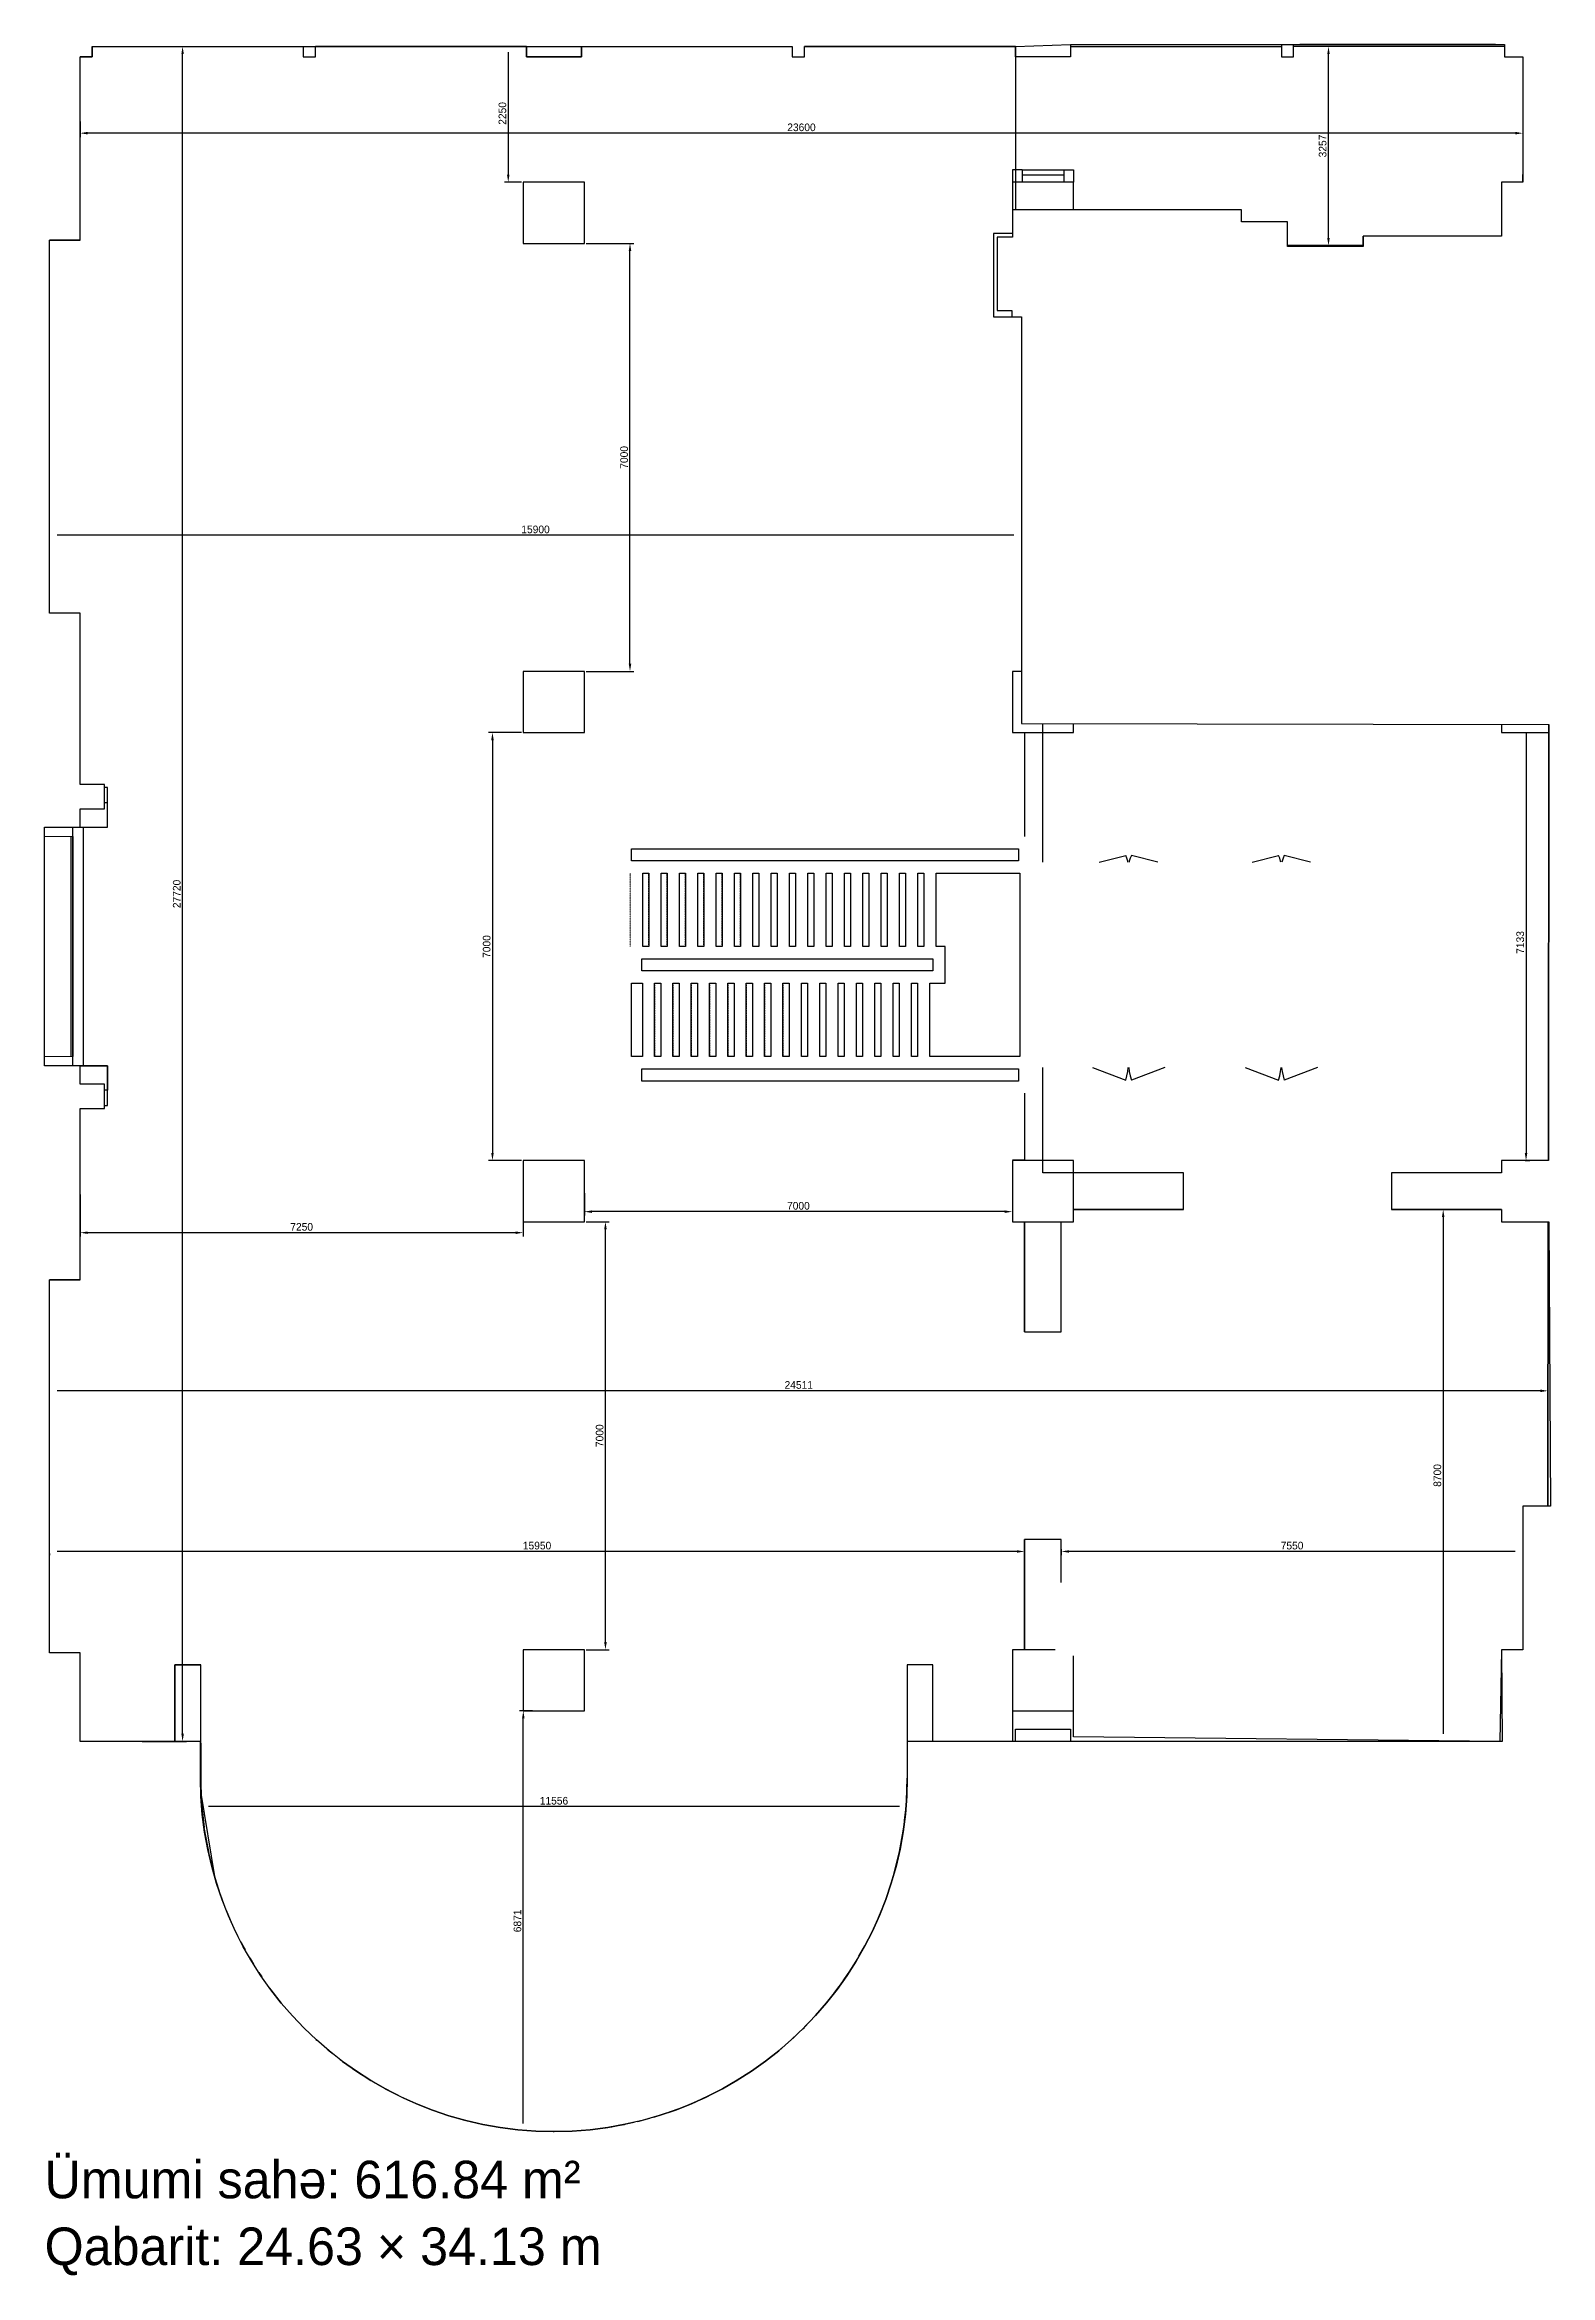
# Model space of a CAD drawing. Header units: millimetres. Extents: x 1343285 to 1367915, y 57453 to 93936.
import ezdxf

# ---------------------------------------------------------------- set-up
doc = ezdxf.new("R2010")
doc.units = ezdxf.units.MM
doc.linetypes.add('HIDDEN2', pattern=[4.7625, 3.175, -1.5875])
doc.layers.add('Beton', color=85, linetype='Continuous', lineweight=5)
for name, color, linetype in [('Divar-esas', 7, 'Continuous'), ('OFFICE_BOUNDARY', 3, 'Continuous'), ('Pencere', 7, 'Continuous'), ('plita 2', 7, 'Continuous'), ('Qapi', 7, 'Continuous'), ('sutun1', 7, 'Continuous')]:
    doc.layers.add(name, color=color, linetype=linetype)
doc.layers.add('obl. keramogranit', color=138, linetype='Continuous', lineweight=18, true_color=0x005252)

msp = doc.modelspace()

# ---------------------------------------------------------------- linework, layer by layer
at = {"color": 1, "lineweight": 30}
for p, q in [((1344065, 93736), (1344065, 93906)), ((1344065, 93906), (1347515, 93906)), ((1347515, 93906), (1347715, 93906)), ((1347715, 93906), (1351165, 93906)), ((1351165, 93906), (1352065, 93906)), ((1352065, 93906), (1355515, 93906)), ((1355515, 93906), (1355515, 93736)), ((1355715, 93736), (1355715, 93906)), ((1355715, 93906), (1359165, 93906)), ((1359165, 93906), (1360065, 93936)), ((1360065, 93936), (1363515, 93936)), ((1363515, 93936), (1363715, 93936)), ((1363715, 93936), (1367165, 93936)), ((1367165, 93936), (1367165, 93736)), ((1343865, 90736), (1343865, 93736)), ((1343865, 93736), (1344065, 93736)), ((1355515, 93736), (1355715, 93736)), ((1367165, 93736), (1367465, 93736)), ((1367465, 93736), (1367465, 91686)), ((1367465, 91686), (1367115, 91686)), ((1367115, 91686), (1367115, 90806)), ((1360117, 91236), (1359115, 91236)), ((1359115, 91236), (1359115, 90846)), ((1362865, 91236), (1360117, 91236)), ((1362865, 91036), (1362865, 91236)), ((1363615, 91036), (1362865, 91036)), ((1343365, 84636), (1343365, 90736)), ((1343365, 90736), (1343865, 90736)), ((1364855, 90636), (1363615, 90636)), ((1367115, 90806), (1364855, 90806)), ((1364855, 90806), (1364855, 90636)), ((1359107, 89586), (1359106, 89486)), ((1359106, 89486), (1359265, 89486)), ((1359265, 89486), (1359265, 82836)), ((1343865, 84636), (1343365, 84636)), ((1343865, 81836), (1343865, 84636)), ((1359265, 82836), (1367890, 82816)), ((1367890, 82816), (1367882, 75686)), ((1343865, 81136), (1343865, 81436)), ((1343285, 77236), (1343285, 81136)), ((1343285, 81136), (1343865, 81136)), ((1343869, 77236), (1343285, 77236)), ((1343867, 76936), (1343869, 77236)), ((1343865, 73736), (1343865, 76536)), ((1367882, 75686), (1367115, 75686)), ((1367115, 75686), (1367115, 75486)), ((1367115, 75486), (1365315, 75486)), ((1365315, 75486), (1365315, 74886)), ((1365315, 74886), (1367115, 74886)), ((1367115, 74886), (1367115, 74686)), ((1367115, 74686), (1367888, 74686)), ((1367888, 74686), (1367915, 70036)), ((1343365, 67636), (1343365, 73736)), ((1343365, 73736), (1343865, 73736)), ((1367915, 70036), (1367465, 70036)), ((1367465, 70036), (1367465, 67686)), ((1343865, 67636), (1343365, 67636)), ((1343865, 66186), (1343865, 67636)), ((1367465, 67686), (1367115, 67686)), ((1367115, 67686), (1367126, 66186)), ((1345835, 66186), (1343865, 66186)), ((1345835, 65582), (1345835, 66186)), ((1357815, 66186), (1357395, 66186)), ((1357395, 66186), (1357395, 65586)), ((1367126, 66186), (1357815, 66186))]:
    msp.add_line(p, q, dxfattribs=at)
at = {"color": 18, "lineweight": -3, "true_color": 0x000000}
for p, q in [((1344065, 93736), (1344065, 93906)), ((1344065, 93906), (1347515, 93906)), ((1347515, 93906), (1347715, 93906)), ((1347715, 93906), (1351165, 93906)), ((1351165, 93906), (1352065, 93906)), ((1352065, 93906), (1355515, 93906)), ((1355515, 93906), (1355515, 93736)), ((1355715, 93736), (1355715, 93906)), ((1355715, 93906), (1359165, 93906)), ((1359165, 93906), (1360065, 93936)), ((1360065, 93936), (1363515, 93936)), ((1363515, 93936), (1363715, 93936)), ((1363715, 93936), (1367165, 93936)), ((1367165, 93936), (1367165, 93736)), ((1343865, 90736), (1343865, 93736)), ((1343865, 93736), (1344065, 93736)), ((1355515, 93736), (1355715, 93736)), ((1367165, 93736), (1367465, 93736)), ((1367465, 93736), (1367465, 91686)), ((1367465, 91686), (1367115, 91686)), ((1367115, 91686), (1367115, 90806)), ((1360117, 91236), (1359115, 91236)), ((1359115, 91236), (1359115, 90846)), ((1362865, 91236), (1360117, 91236)), ((1362865, 91036), (1362865, 91236)), ((1363615, 91036), (1362865, 91036)), ((1343365, 84636), (1343365, 90736)), ((1343365, 90736), (1343865, 90736)), ((1364855, 90649), (1363615, 90649)), ((1359107, 89586), (1359106, 89486)), ((1359106, 89486), (1359265, 89486)), ((1359265, 89486), (1359265, 82836)), ((1343865, 84636), (1343365, 84636)), ((1343865, 81836), (1343865, 84636)), ((1359265, 82836), (1367890, 82816)), ((1367890, 82816), (1367882, 75686)), ((1343865, 81136), (1343865, 81436)), ((1343285, 77236), (1343285, 81136)), ((1343285, 81136), (1343865, 81136)), ((1343869, 77236), (1343285, 77236)), ((1343867, 76936), (1343869, 77236)), ((1343865, 73736), (1343865, 76536)), ((1367882, 75686), (1367115, 75686)), ((1367115, 75686), (1367115, 75486)), ((1367115, 75486), (1365315, 75486)), ((1365315, 75486), (1365315, 74886)), ((1365315, 74886), (1367115, 74886)), ((1367115, 74886), (1367115, 74686)), ((1367115, 74686), (1367888, 74686)), ((1367888, 74686), (1367915, 70036)), ((1343365, 67636), (1343365, 73736)), ((1343365, 73736), (1343865, 73736)), ((1367915, 70036), (1367465, 70036)), ((1367465, 70036), (1367465, 67686)), ((1343865, 67636), (1343365, 67636)), ((1343865, 66186), (1343865, 67636)), ((1367465, 67686), (1367115, 67686)), ((1367115, 67686), (1367126, 66186)), ((1345835, 66186), (1343865, 66186)), ((1345835, 65582), (1345835, 66186)), ((1357815, 66186), (1357395, 66186)), ((1357395, 66186), (1357395, 65586)), ((1367126, 66186), (1357815, 66186))]:
    msp.add_line(p, q, dxfattribs=at)
at = {"color": 0, "lineweight": -2, "transparency": 16777216}
for p, q in [((1344881, 93906), (1345605, 93906)), ((1345542, 66311), (1345542, 93781)), ((1350869, 93811), (1350869, 91811)), ((1364516, 93906), (1364223, 93906)), ((1364286, 90774), (1364286, 93781)), ((1343865, 92680), (1343865, 92425)), ((1367340, 92488), (1343990, 92488)), ((1351084, 91686), (1350806, 91686)), ((1352146, 90686), (1352923, 90686)), ((1352860, 83811), (1352860, 90561)), ((1364516, 90649), (1364223, 90649)), ((1359140, 85912), (1343490, 85912)), ((1352146, 83686), (1352923, 83686)), ((1351084, 82686), (1350548, 82686)), ((1350611, 82561), (1350611, 75811)), ((1367517, 82694), (1367517, 75811)), ((1351084, 75686), (1350548, 75686)), ((1367504, 75686), (1367579, 75686)), ((1351115, 75155), (1351115, 74443)), ((1352115, 75155), (1352115, 74788)), ((1359115, 75155), (1359115, 74788)), ((1343865, 75130), (1343865, 74443)), ((1358990, 74850), (1352240, 74850)), ((1365923, 74886), (1366224, 74886)), ((1350990, 74506), (1343990, 74506)), ((1352146, 74686), (1352521, 74686)), ((1352459, 67811), (1352459, 74561)), ((1366162, 74761), (1366162, 66311)), ((1367751, 71920), (1343490, 71920)), ((1367876, 70770), (1367876, 71983)), ((1359315, 69324), (1359315, 69355)), ((1359915, 69332), (1359915, 69230)), ((1343365, 69261), (1343365, 69230)), ((1359190, 69293), (1343490, 69293)), ((1367340, 69293), (1360040, 69293)), ((1352146, 67686), (1352521, 67686)), ((1351267, 66686), (1351053, 66686)), ((1351115, 59940), (1351115, 66561)), ((1344881, 66186), (1345605, 66186)), ((1357270, 65120), (1345964, 65120))]:
    msp.add_line(p, q, dxfattribs=at)
at = {"color": 0, "lineweight": -2}
for p, q in [((1367465, 92680), (1367465, 92425)), ((1359265, 86825), (1359265, 85850)), ((1345839, 66155), (1345839, 65442))]:
    msp.add_line(p, q, dxfattribs=at)
for points in [[(1345835, 65582), (1345843, 65284)], [(1345835, 65582), (1345843, 65284)], [(1357388, 65289), (1357395, 65586)], [(1357388, 65289), (1357395, 65586)], [(1345843, 65284), (1345865, 64991)], [(1345843, 65284), (1345865, 64991)], [(1345865, 64991), (1345902, 64702), (1345953, 64417)], [(1345865, 64991), (1345902, 64702), (1345953, 64417)], [(1357329, 64706), (1357365, 64996)], [(1357329, 64706), (1357365, 64996)], [(1357365, 64996), (1357388, 65289)], [(1357365, 64996), (1357388, 65289)], [(1357278, 64422), (1357329, 64706)], [(1357278, 64422), (1357329, 64706)], [(1357213, 64142), (1357278, 64422)], [(1357213, 64142), (1357278, 64422)], [(1357045, 63600), (1357135, 63868)], [(1357045, 63600), (1357135, 63868)], [(1357135, 63868), (1357213, 64142)], [(1357135, 63868), (1357213, 64142)], [(1356941, 63337), (1357045, 63600)], [(1356941, 63337), (1357045, 63600)], [(1356826, 63081), (1356941, 63337)], [(1356826, 63081), (1356941, 63337)], [(1356559, 62590), (1356698, 62832)], [(1356559, 62590), (1356698, 62832)], [(1356698, 62832), (1356826, 63081)], [(1356698, 62832), (1356826, 63081)], [(1356409, 62355), (1356559, 62590)], [(1356409, 62355), (1356559, 62590)], [(1346986, 62125), (1347157, 61907)], [(1346986, 62125), (1347157, 61907)], [(1356076, 61911), (1356247, 62129)], [(1356076, 61911), (1356247, 62129)], [(1356247, 62129), (1356409, 62355)], [(1356247, 62129), (1356409, 62355)], [(1355703, 61500), (1355894, 61701)], [(1355703, 61500), (1355894, 61701)], [(1355894, 61701), (1356076, 61911)], [(1355894, 61701), (1356076, 61911)], [(1355293, 61127), (1355502, 61309)], [(1355293, 61127), (1355502, 61309)], [(1355502, 61309), (1355703, 61500)], [(1355502, 61309), (1355703, 61500)], [(1348151, 60959), (1348160, 60953), (1348386, 60792)], [(1348151, 60959), (1348160, 60953), (1348386, 60792)], [(1354848, 60794), (1355075, 60955)], [(1354848, 60794), (1355075, 60955)], [(1355075, 60955), (1355293, 61127)], [(1355075, 60955), (1355293, 61127)], [(1348386, 60792), (1348621, 60642)], [(1348386, 60792), (1348621, 60642)], [(1348621, 60642), (1348863, 60503)], [(1348621, 60642), (1348863, 60503)], [(1354372, 60505), (1354614, 60644)], [(1354372, 60505), (1354614, 60644)], [(1354614, 60644), (1354848, 60794)], [(1354614, 60644), (1354848, 60794)], [(1349368, 60259), (1349630, 60156)], [(1349368, 60259), (1349630, 60156)], [(1353604, 60158), (1353867, 60261)], [(1353604, 60158), (1353867, 60261)], [(1353867, 60261), (1354123, 60377)], [(1353867, 60261), (1354123, 60377)], [(1354123, 60377), (1354372, 60505)], [(1354123, 60377), (1354372, 60505)], [(1349630, 60156), (1349899, 60065)], [(1349630, 60156), (1349899, 60065)], [(1349899, 60065), (1350173, 59988)], [(1349899, 60065), (1350173, 59988)], [(1350173, 59988), (1350453, 59923)], [(1350173, 59988), (1350453, 59923)], [(1350453, 59923), (1350737, 59873)], [(1350453, 59923), (1350737, 59873)], [(1350737, 59873), (1351027, 59836)], [(1350737, 59873), (1351027, 59836)], [(1351027, 59836), (1351320, 59814)], [(1351027, 59836), (1351320, 59814)], [(1351915, 59814), (1352208, 59836)], [(1351915, 59814), (1352208, 59836)], [(1352208, 59836), (1352497, 59873)], [(1352208, 59836), (1352497, 59873)], [(1352497, 59873), (1352782, 59924)], [(1352497, 59873), (1352782, 59924)], [(1353336, 60067), (1353604, 60158)], [(1353336, 60067), (1353604, 60158)], [(1351320, 59814), (1351617, 59806)], [(1351320, 59814), (1351617, 59806)], [(1351617, 59806), (1351915, 59814)], [(1351617, 59806), (1351915, 59814)]]:
    msp.add_lwpolyline(points)
at = {"color": 0, "transparency": 16777216}
for points in [[(1345522, 93781), (1345563, 93781), (1345542, 93906)], [(1364265, 93781), (1364306, 93781), (1364286, 93906)], [(1343990, 92509), (1343990, 92467), (1343865, 92488)], [(1367340, 92509), (1367340, 92467), (1367465, 92488)], [(1350848, 91811), (1350889, 91811), (1350869, 91686)], [(1352840, 90561), (1352881, 90561), (1352860, 90686)], [(1364265, 90774), (1364306, 90774), (1364286, 90649)], [(1352840, 83811), (1352881, 83811), (1352860, 83686)], [(1350590, 82561), (1350632, 82561), (1350611, 82686)], [(1350590, 75811), (1350632, 75811), (1350611, 75686)], [(1367496, 75811), (1367538, 75811), (1367517, 75686)], [(1352240, 74871), (1352240, 74829), (1352115, 74850)], [(1358990, 74871), (1358990, 74829), (1359115, 74850)], [(1366141, 74761), (1366182, 74761), (1366162, 74886)], [(1343990, 74526), (1343990, 74485), (1343865, 74506)], [(1350990, 74526), (1350990, 74485), (1351115, 74506)], [(1352438, 74561), (1352480, 74561), (1352459, 74686)], [(1367751, 71941), (1367751, 71899), (1367876, 71920)], [(1359190, 69313), (1359190, 69272), (1359315, 69293)], [(1360040, 69313), (1360040, 69272), (1359915, 69293)], [(1352438, 67811), (1352480, 67811), (1352459, 67686)], [(1351094, 66561), (1351136, 66561), (1351115, 66686)], [(1345522, 66311), (1345563, 66311), (1345542, 66186)]]:
    msp.add_solid(points, dxfattribs=at)
at = {"layer": 'Beton', "linetype": 'HIDDEN2'}
for p, q in [((1352865, 80386), (1352865, 79186)), ((1353165, 80386), (1353165, 79186)), ((1353465, 80386), (1353465, 79186)), ((1353765, 80386), (1353765, 79186)), ((1354065, 80386), (1354065, 79186)), ((1354365, 80386), (1354365, 79186)), ((1354665, 80386), (1354665, 79186)), ((1354965, 80386), (1354965, 79186)), ((1355265, 80386), (1355265, 79186)), ((1355565, 80386), (1355565, 79186)), ((1355865, 80386), (1355865, 79186)), ((1356165, 80386), (1356165, 79186)), ((1356465, 80386), (1356465, 79186)), ((1356765, 80386), (1356765, 79186)), ((1357065, 80386), (1357065, 79186)), ((1357365, 80386), (1357365, 79186)), ((1357665, 80386), (1357665, 79186)), ((1353265, 78586), (1353265, 77386)), ((1353565, 78586), (1353565, 77386)), ((1353865, 78586), (1353865, 77386)), ((1354165, 78586), (1354165, 77386)), ((1354465, 78586), (1354465, 77386)), ((1354765, 78586), (1354765, 77386)), ((1355065, 78586), (1355065, 77386)), ((1355365, 78586), (1355365, 77386)), ((1355665, 78586), (1355665, 77386)), ((1355965, 78586), (1355965, 77386)), ((1356265, 78586), (1356265, 77386)), ((1356565, 78586), (1356565, 77386)), ((1356865, 78586), (1356865, 77386)), ((1357165, 78586), (1357165, 77386)), ((1357465, 78586), (1357465, 77386)), ((1357765, 78586), (1357765, 77386))]:
    msp.add_line(p, q, dxfattribs=at)
at = {"layer": 'Divar-esas'}
for p, q in [((1359115, 91886), (1359115, 91686)), ((1359275, 91886), (1359115, 91886)), ((1359275, 91886), (1359275, 91686)), ((1359955, 91886), (1359955, 91686)), ((1359955, 91886), (1360115, 91886)), ((1360115, 91886), (1360115, 91686))]:
    msp.add_line(p, q, dxfattribs=at)
at = {"layer": 'obl. keramogranit'}
for p, q in [((1360215, 93936), (1360065, 93936)), ((1363515, 93936), (1363415, 93936)), ((1363715, 93936), (1363815, 93936)), ((1367165, 93936), (1367015, 93936)), ((1343745, 80986), (1343745, 81136)), ((1343285, 80986), (1343745, 80986)), ((1343285, 77386), (1343745, 77386)), ((1343745, 77386), (1343745, 77236))]:
    msp.add_line(p, q, dxfattribs=at)
at = {"layer": 'OFFICE_BOUNDARY'}
for points in [[(1343865, 66186), (1343865, 67636), (1343365, 67636), (1343365, 73736), (1343865, 73736), (1343865, 76536), (1344265, 76536), (1344265, 76936), (1343867, 76936), (1343869, 77236), (1343285, 77236), (1343285, 81136), (1343865, 81136), (1343865, 81436), (1344265, 81436), (1344265, 81836), (1343865, 81836), (1343865, 84636), (1343365, 84636), (1343365, 90736), (1343865, 90736), (1343865, 93736), (1344065, 93736), (1344065, 93906), (1347515, 93906), (1347515, 93906), (1347715, 93906), (1347715, 93906), (1351165, 93906), (1352065, 93906), (1355515, 93906), (1355515, 93736), (1355715, 93736), (1355715, 93906), (1359165, 93906), (1360065, 93936), (1363515, 93936), (1363515, 93936), (1363715, 93936), (1363715, 93936), (1367165, 93936), (1367165, 93736), (1367465, 93736), (1367465, 91686), (1367115, 91686), (1367115, 90806), (1364855, 90806), (1364855, 90636), (1363615, 90636), (1363615, 91036), (1363615, 91036), (1363615, 91036), (1362865, 91036), (1362865, 91236), (1360117, 91236), (1359115, 91236), (1359115, 90846), (1359115, 90786), (1358865, 90786), (1358865, 89586), (1359107, 89586), (1359106, 89486), (1359265, 89486), (1359265, 82836), (1367890, 82816), (1367882, 75686), (1367115, 75686), (1367115, 75486), (1365315, 75486), (1365315, 74886), (1367115, 74886), (1367115, 74686), (1367888, 74686), (1367915, 70036), (1367465, 70036), (1367465, 67686), (1367115, 67686), (1367126, 66186), (1357815, 66186), (1357395, 66186), (1357395, 65586), (1357388, 65289), (1357365, 64996), (1357329, 64706), (1357278, 64422), (1357213, 64142), (1357135, 63868), (1357045, 63600), (1356941, 63337), (1356826, 63081), (1356698, 62832), (1356559, 62590), (1356409, 62355), (1356247, 62129), (1356076, 61911), (1355894, 61701), (1355703, 61500), (1355502, 61309), (1355293, 61127), (1355075, 60955), (1354848, 60794), (1354614, 60644), (1354372, 60505), (1354123, 60377), (1353867, 60261), (1353604, 60158), (1353336, 60067), (1353062, 59989), (1352782, 59924), (1352497, 59873), (1352208, 59836), (1351915, 59814), (1351617, 59806), (1351320, 59814), (1351027, 59836), (1350737, 59873), (1350453, 59923), (1350173, 59988), (1349899, 60065), (1349630, 60156), (1349368, 60259), (1349112, 60375), (1348863, 60503), (1348621, 60642), (1348386, 60792), (1348160, 60953), (1347941, 61124), (1347731, 61306), (1347531, 61497), (1347339, 61697), (1347157, 61907), (1346986, 62125), (1346824, 62352), (1346674, 62586), (1346535, 62828), (1346407, 63077), (1346291, 63333), (1346187, 63595), (1346096, 63864), (1346018, 64138), (1345953, 64417), (1345902, 64702), (1345865, 64991), (1345843, 65284), (1345835, 65582), (1345835, 66186), (1343865, 66186)], [(1359215, 80586), (1352885, 80586), (1352885, 80786), (1359215, 80786), (1359215, 80586)], [(1353068, 79186), (1353068, 80386), (1353168, 80386), (1353168, 79186), (1353068, 79186)], [(1353468, 79186), (1353368, 79186), (1353368, 80386), (1353468, 80386), (1353468, 79186)], [(1353768, 79186), (1353668, 79186), (1353668, 80386), (1353768, 80386), (1353768, 79186)], [(1354068, 79186), (1353968, 79186), (1353968, 80386), (1354068, 80386), (1354068, 79186)], [(1354368, 79186), (1354268, 79186), (1354268, 80386), (1354368, 80386), (1354368, 79186)], [(1354668, 79186), (1354568, 79186), (1354568, 80386), (1354668, 80386), (1354668, 79186)], [(1354868, 79186), (1354868, 80386), (1354968, 80386), (1354968, 79186), (1354868, 79186)], [(1355168, 79186), (1355168, 80386), (1355268, 80386), (1355268, 79186), (1355168, 79186)], [(1355468, 79186), (1355468, 80386), (1355568, 80386), (1355568, 79186), (1355468, 79186)], [(1355768, 79186), (1355768, 80386), (1355868, 80386), (1355868, 79186), (1355768, 79186)], [(1356068, 79186), (1356068, 80386), (1356168, 80386), (1356168, 79186), (1356068, 79186)], [(1356368, 79186), (1356368, 80386), (1356468, 80386), (1356468, 79186), (1356368, 79186)], [(1356668, 79186), (1356668, 80386), (1356768, 80386), (1356768, 79186), (1356668, 79186)], [(1356968, 79186), (1356968, 80386), (1357068, 80386), (1357068, 79186), (1356968, 79186)], [(1357268, 79186), (1357268, 80386), (1357368, 80386), (1357368, 79186), (1357268, 79186)], [(1357568, 79186), (1357568, 80386), (1357668, 80386), (1357668, 79186), (1357568, 79186)], [(1358015, 79186), (1357868, 79186), (1357868, 80386), (1359235, 80386), (1359235, 77386), (1359215, 77386), (1359215, 77386), (1357763, 77386), (1357763, 78586), (1357815, 78586), (1357815, 78586), (1357815, 78586), (1358015, 78586), (1358015, 78586), (1358015, 78586), (1358015, 78986), (1358015, 78986), (1358015, 79186), (1358015, 79186), (1358015, 79186), (1358015, 79186)], [(1353055, 78986), (1357815, 78986), (1357815, 78786), (1353055, 78786), (1353055, 78986)], [(1353055, 78586), (1353063, 78586), (1353063, 77386), (1353055, 77386), (1352885, 77386), (1352885, 78586), (1353055, 78586)], [(1353363, 77386), (1353263, 77386), (1353263, 78586), (1353363, 78586), (1353363, 77386)], [(1353663, 77386), (1353563, 77386), (1353563, 78586), (1353663, 78586), (1353663, 77386)], [(1353963, 77386), (1353863, 77386), (1353863, 78586), (1353963, 78586), (1353963, 77386)], [(1354263, 77386), (1354163, 77386), (1354163, 78586), (1354263, 78586), (1354263, 77386)], [(1354563, 77386), (1354463, 77386), (1354463, 78586), (1354563, 78586), (1354563, 77386)], [(1354863, 77386), (1354763, 77386), (1354763, 78586), (1354863, 78586), (1354863, 77386)], [(1355163, 77386), (1355063, 77386), (1355063, 78586), (1355163, 78586), (1355163, 77386)], [(1355463, 77386), (1355363, 77386), (1355363, 78586), (1355463, 78586), (1355463, 77386)], [(1355763, 77386), (1355663, 77386), (1355663, 78586), (1355763, 78586), (1355763, 77386)], [(1356063, 77386), (1355963, 77386), (1355963, 78586), (1356063, 78586), (1356063, 77386)], [(1356263, 77386), (1356263, 78586), (1356363, 78586), (1356363, 77386), (1356263, 77386)], [(1356563, 77386), (1356563, 78586), (1356663, 78586), (1356663, 77386), (1356563, 77386)], [(1356863, 77386), (1356863, 78586), (1356963, 78586), (1356963, 77386), (1356863, 77386)], [(1357163, 77386), (1357163, 78586), (1357263, 78586), (1357263, 77386), (1357163, 77386)], [(1357463, 77386), (1357463, 78586), (1357563, 78586), (1357563, 77386), (1357463, 77386)], [(1359215, 76986), (1353055, 76986), (1353055, 77186), (1359215, 77186), (1359215, 76986)]]:
    msp.add_lwpolyline(points, close=True, dxfattribs=at)
at = {"layer": 'Pencere'}
for p, q in [((1344065, 93906), (1347515, 93906)), ((1351165, 93906), (1347715, 93906)), ((1352065, 93906), (1355515, 93906)), ((1359165, 93906), (1355715, 93906)), ((1360065, 93906), (1363515, 93906)), ((1360215, 93936), (1363415, 93936)), ((1367165, 93906), (1363715, 93906)), ((1367015, 93936), (1363815, 93936)), ((1343715, 80986), (1343715, 77386)), ((1343745, 80986), (1343745, 77386))]:
    msp.add_line(p, q, dxfattribs=at)
at = {"layer": 'Pencere', "linetype": 'ByBlock'}
for p, q in [((1359275, 91886), (1359955, 91886)), ((1359275, 91806), (1359955, 91806))]:
    msp.add_line(p, q, dxfattribs=at)
at = {"layer": 'plita 2'}
msp.add_line((1343915, 81136), (1343915, 77236), dxfattribs=at)
at = {"layer": 'Qapi'}
for p, q in [((1360536, 80566), (1360968, 80674)), ((1361494, 80566), (1361063, 80674)), ((1363036, 80566), (1363468, 80674)), ((1363994, 80566), (1363563, 80674)), ((1360424, 77206), (1360968, 76999)), ((1361606, 77206), (1361063, 76999)), ((1362924, 77206), (1363468, 76999)), ((1364106, 77206), (1363563, 76999))]:
    msp.add_line(p, q, dxfattribs=at)
for points in [[(1361006, 80566), (1361003, 80583), (1360988, 80630), (1360968, 80674)], [(1361063, 80674), (1361042, 80630), (1361027, 80583), (1361024, 80566)], [(1363506, 80566), (1363503, 80583), (1363488, 80630), (1363468, 80674)], [(1363563, 80674), (1363542, 80630), (1363527, 80583), (1363524, 80566)], [(1360968, 76999), (1360988, 77069), (1361003, 77141), (1361011, 77206)], [(1361019, 77206), (1361027, 77141), (1361042, 77069), (1361063, 76999)], [(1363468, 76999), (1363488, 77069), (1363503, 77141), (1363511, 77206)], [(1363519, 77206), (1363527, 77141), (1363542, 77069), (1363563, 76999)]]:
    msp.add_lwpolyline(points, dxfattribs=at)
at = {"layer": 'sutun1', "color": 18, "true_color": 0x000000}
for p, q in [((1344065, 93736), (1344065, 93906)), ((1344065, 93906), (1347515, 93906)), ((1347515, 93906), (1347515, 93736)), ((1347715, 93736), (1347715, 93906)), ((1347715, 93906), (1351165, 93906)), ((1351165, 93906), (1351165, 93736)), ((1352065, 93736), (1352065, 93906)), ((1352065, 93906), (1355515, 93906)), ((1355715, 93736), (1355715, 93906)), ((1355715, 93906), (1359165, 93906)), ((1359165, 93906), (1359165, 91236)), ((1343865, 93736), (1344065, 93736)), ((1347515, 93736), (1347715, 93736)), ((1351165, 93736), (1352065, 93736)), ((1355515, 93736), (1355715, 93736)), ((1359115, 90846), (1358805, 90846)), ((1358805, 90846), (1358805, 89486)), ((1343365, 90736), (1343865, 90736)), ((1358805, 89486), (1359265, 89486)), ((1359265, 83686), (1359115, 83686)), ((1359115, 83686), (1359115, 82686)), ((1359615, 80566), (1359611, 82836)), ((1359115, 82686), (1359315, 82686)), ((1359315, 82686), (1359315, 80986)), ((1367890, 82816), (1367882, 75686)), ((1344315, 81786), (1344265, 81786)), ((1344315, 81136), (1344315, 81786)), ((1343745, 77236), (1343745, 81136)), ((1343745, 81136), (1344315, 81136)), ((1344315, 77236), (1343869, 77236)), ((1344315, 76586), (1344315, 77236)), ((1359614, 75486), (1359615, 77206)), ((1359315, 76786), (1359315, 75690)), ((1343865, 73736), (1343865, 76536)), ((1344265, 76586), (1344315, 76586)), ((1359315, 75690), (1359115, 75690)), ((1359115, 75686), (1359115, 75686)), ((1359115, 75686), (1359115, 75686)), ((1359115, 75686), (1359115, 75686)), ((1359115, 75686), (1359115, 74686)), ((1367882, 75686), (1367115, 75686)), ((1367115, 75686), (1367115, 75486)), ((1361915, 75486), (1359614, 75486)), ((1359614, 75486), (1359614, 75486)), ((1361915, 74886), (1361915, 75486)), ((1367115, 75486), (1365315, 75486)), ((1365315, 75486), (1365315, 74886)), ((1360115, 74686), (1360115, 74886)), ((1360115, 74886), (1361915, 74886)), ((1365315, 74886), (1367115, 74886)), ((1367115, 74886), (1367115, 74686)), ((1359115, 74686), (1359315, 74686)), ((1359315, 74686), (1359315, 72886)), ((1359915, 72886), (1359915, 74686)), ((1359915, 74686), (1360115, 74686)), ((1367115, 74686), (1367881, 74685)), ((1367881, 74685), (1367875, 70036)), ((1343365, 73736), (1343865, 73736)), ((1359315, 72886), (1359915, 72886)), ((1359915, 69486), (1359315, 69486)), ((1359315, 69486), (1359315, 67686)), ((1359915, 68786), (1359915, 69486)), ((1343865, 66186), (1343865, 67636)), ((1359315, 67686), (1359115, 67686)), ((1359115, 67686), (1359115, 66186)), ((1360115, 66261), (1360115, 67586)), ((1367115, 67676), (1367090, 66186)), ((1367115, 67676), (1367115, 67676)), ((1345839, 67436), (1345415, 67436)), ((1345415, 67436), (1345415, 66186)), ((1345839, 65442), (1345839, 67436)), ((1357815, 67436), (1357395, 67436)), ((1357395, 67436), (1357395, 66186)), ((1357815, 66186), (1357815, 67436)), ((1367087, 66186), (1360115, 66261)), ((1346073, 63945), (1345841, 65370))]:
    msp.add_line(p, q, dxfattribs=at)
at = {"layer": 'sutun1'}
for p, q in [((1344065, 93906), (1344065, 93736)), ((1347515, 93906), (1347515, 93736)), ((1347715, 93736), (1347715, 93906)), ((1351165, 93736), (1351165, 93906)), ((1352065, 93906), (1352065, 93736)), ((1355715, 93736), (1355715, 93906)), ((1359165, 93736), (1359165, 93906)), ((1360065, 93936), (1360065, 93736)), ((1363515, 93936), (1363515, 93736)), ((1363715, 93736), (1363715, 93936)), ((1367165, 93936), (1367165, 93736)), ((1344065, 93736), (1343865, 93736)), ((1347515, 93736), (1347715, 93736)), ((1352065, 93736), (1351165, 93736)), ((1355515, 93736), (1355715, 93736)), ((1360065, 93736), (1359165, 93736)), ((1363515, 93736), (1363715, 93736)), ((1367165, 93736), (1367465, 93736)), ((1360115, 91686), (1359115, 91686)), ((1359115, 91686), (1359115, 91236)), ((1360115, 91236), (1360115, 91686)), ((1367465, 91686), (1367465, 91812)), ((1343865, 90736), (1343365, 90736)), ((1364855, 90636), (1364855, 90806)), ((1359265, 83686), (1359115, 83686)), ((1359115, 83686), (1359115, 82686)), ((1360115, 82686), (1360115, 82834)), ((1367115, 82818), (1367115, 82686)), ((1359115, 82686), (1360115, 82686)), ((1367115, 82686), (1367890, 82686)), ((1344315, 81536), (1344265, 81536)), ((1344315, 81136), (1344315, 81536)), ((1343285, 81136), (1344315, 81136)), ((1343869, 77236), (1344315, 77236)), ((1344315, 77236), (1344315, 76836)), ((1344315, 76836), (1344265, 76836)), ((1367882, 75686), (1367115, 75686)), ((1367115, 75686), (1367115, 75486)), ((1361915, 75486), (1360115, 75486)), ((1361915, 75486), (1360115, 75486)), ((1367115, 75486), (1365315, 75486)), ((1365315, 75486), (1365315, 74886)), ((1367115, 75486), (1365315, 75486)), ((1361915, 74886), (1360115, 74886)), ((1361915, 74886), (1360115, 74886)), ((1367115, 74886), (1365315, 74886)), ((1367115, 74886), (1365315, 74886)), ((1367115, 74886), (1367115, 74686)), ((1359315, 72886), (1359315, 74686)), ((1359915, 72886), (1359915, 74686)), ((1367115, 74686), (1367888, 74686)), ((1343865, 73736), (1343365, 73736)), ((1359315, 72886), (1359915, 72886)), ((1359315, 67686), (1359315, 69486)), ((1359915, 69486), (1359315, 69486)), ((1359915, 68786), (1359915, 69486)), ((1343865, 66186), (1343865, 67636)), ((1359815, 67686), (1359115, 67686)), ((1359115, 67686), (1359115, 66686)), ((1360115, 66686), (1360115, 67586)), ((1367115, 67686), (1367115, 67686)), ((1367115, 67686), (1367115, 66686)), ((1345415, 66186), (1345415, 67436)), ((1345415, 67436), (1345835, 67436)), ((1345835, 67436), (1345835, 66186)), ((1357815, 67436), (1357395, 67436)), ((1357395, 67436), (1357395, 66186)), ((1357815, 66186), (1357815, 67436)), ((1359115, 66686), (1360115, 66686)), ((1367115, 66686), (1367122, 66686)), ((1359165, 66386), (1360065, 66386)), ((1359165, 66186), (1359165, 66386)), ((1360065, 66386), (1360065, 66186)), ((1348857, 60507), (1348857, 60506)), ((1349403, 60246), (1349403, 60246)), ((1353827, 60246), (1353827, 60246)), ((1354373, 60507), (1354374, 60506)), ((1350463, 59922), (1350463, 59922)), ((1352768, 59922), (1352768, 59922))]:
    msp.add_line(p, q, dxfattribs=at)
at = {"layer": 'sutun1', "color": 22}
for p, q in [((1344065, 93736), (1344065, 93906)), ((1344065, 93906), (1347515, 93906)), ((1347515, 93906), (1347515, 93736)), ((1347715, 93736), (1347715, 93906)), ((1347715, 93906), (1351165, 93906)), ((1351165, 93906), (1351165, 93736)), ((1352065, 93736), (1352065, 93906)), ((1352065, 93906), (1355515, 93906)), ((1355715, 93736), (1355715, 93906)), ((1355715, 93906), (1359165, 93906)), ((1359165, 93906), (1359165, 91236)), ((1343865, 93736), (1344065, 93736)), ((1347515, 93736), (1347715, 93736)), ((1351165, 93736), (1352065, 93736)), ((1355515, 93736), (1355715, 93736)), ((1359115, 90846), (1358805, 90846)), ((1358805, 90846), (1358805, 89486)), ((1343365, 90736), (1343865, 90736)), ((1358805, 89486), (1359265, 89486)), ((1359265, 83686), (1359115, 83686)), ((1359115, 83686), (1359115, 82686)), ((1359615, 80566), (1359611, 82836)), ((1359115, 82686), (1359315, 82686)), ((1359315, 82686), (1359315, 80986)), ((1367890, 82816), (1367882, 75686)), ((1344315, 81786), (1344265, 81786)), ((1344315, 81136), (1344315, 81786)), ((1343745, 77236), (1343745, 81136)), ((1343745, 81136), (1344315, 81136)), ((1344315, 77236), (1343869, 77236)), ((1344315, 76586), (1344315, 77236)), ((1359614, 75486), (1359615, 77206)), ((1359315, 76786), (1359315, 75690)), ((1343865, 73736), (1343865, 76536)), ((1344265, 76586), (1344315, 76586)), ((1359315, 75690), (1359115, 75690)), ((1359115, 75686), (1359115, 75686)), ((1359115, 75686), (1359115, 75686)), ((1359115, 75686), (1359115, 75686)), ((1359115, 75686), (1359115, 74686)), ((1367882, 75686), (1367115, 75686)), ((1367115, 75686), (1367115, 75486)), ((1361915, 75486), (1359614, 75486)), ((1359614, 75486), (1359614, 75486)), ((1361915, 74886), (1361915, 75486)), ((1367115, 75486), (1365315, 75486)), ((1365315, 75486), (1365315, 74886)), ((1360115, 74686), (1360115, 74886)), ((1360115, 74886), (1361915, 74886)), ((1365315, 74886), (1367115, 74886)), ((1367115, 74886), (1367115, 74686)), ((1359115, 74686), (1359315, 74686)), ((1359315, 74686), (1359315, 72886)), ((1359915, 72886), (1359915, 74686)), ((1359915, 74686), (1360115, 74686)), ((1367115, 74686), (1367881, 74685)), ((1367881, 74685), (1367875, 70036)), ((1343365, 73736), (1343865, 73736)), ((1359315, 72886), (1359915, 72886)), ((1359915, 69486), (1359315, 69486)), ((1359315, 69486), (1359315, 67686)), ((1359915, 68786), (1359915, 69486)), ((1343865, 66186), (1343865, 67636)), ((1359315, 67686), (1359115, 67686)), ((1359115, 67686), (1359115, 66186)), ((1360115, 66261), (1360115, 67586)), ((1367115, 67676), (1367090, 66186)), ((1367115, 67676), (1367115, 67676)), ((1345839, 67436), (1345415, 67436)), ((1345415, 67436), (1345415, 66186)), ((1345839, 65442), (1345839, 67436)), ((1357815, 67436), (1357395, 67436)), ((1357395, 67436), (1357395, 66186)), ((1357815, 66186), (1357815, 67436)), ((1367087, 66186), (1360115, 66261)), ((1346073, 63945), (1345841, 65370))]:
    msp.add_line(p, q, dxfattribs=at)
at = {"layer": 'sutun1', "color": 134}
for p, q in [((1367882, 75686), (1367890, 82816)), ((1367875, 70036), (1367881, 74685)), ((1367881, 74685), (1367888, 74685))]:
    msp.add_line(p, q, dxfattribs=at)
at = {"layer": 'sutun1'}
for points in [[(1351115, 90686), (1352115, 90686), (1352115, 91686), (1351115, 91686)], [(1351115, 82686), (1352115, 82686), (1352115, 83686), (1351115, 83686)], [(1351115, 74686), (1352115, 74686), (1352115, 75686), (1351115, 75686)], [(1359115, 74686), (1360115, 74686), (1360115, 75686), (1359115, 75686)], [(1351115, 66686), (1352115, 66686), (1352115, 67686), (1351115, 67686)]]:
    msp.add_lwpolyline(points, close=True, dxfattribs=at)
for points in [[(1361915, 74886), (1361915, 75486)], [(1345835, 65586), (1345849, 65208)], [(1357382, 65209), (1357395, 65586)], [(1345855, 65122), (1345893, 64778)], [(1357337, 64775), (1357375, 65122)], [(1357353, 64898), (1357368, 65026)], [(1357353, 64898), (1357368, 65026)], [(1357381, 65201), (1357388, 65304)], [(1357381, 65201), (1357388, 65304)], [(1345896, 64749), (1345969, 64351)], [(1357262, 64352), (1357334, 64751)], [(1357312, 64613), (1357335, 64753)], [(1357312, 64613), (1357335, 64753)], [(1345971, 64342), (1346073, 63945)], [(1357157, 63945), (1357259, 64341)], [(1357193, 64069), (1357232, 64225)], [(1357193, 64069), (1357232, 64225)], [(1357258, 64337), (1357289, 64486)], [(1357258, 64337), (1357289, 64486)], [(1346073, 63945), (1346153, 63697)], [(1346073, 63945), (1346153, 63697)], [(1357115, 63808), (1357164, 63969)], [(1357115, 63808), (1357164, 63969)], [(1346157, 63686), (1346241, 63460)], [(1346157, 63686), (1346241, 63460)], [(1356926, 63304), (1357000, 63485)], [(1356926, 63304), (1357000, 63485)], [(1357026, 63553), (1357086, 63721)], [(1357026, 63553), (1357086, 63721)], [(1346254, 63426), (1346338, 63229)], [(1346254, 63426), (1346338, 63229)], [(1346366, 63167), (1346446, 63001)], [(1346366, 63167), (1346446, 63001)], [(1356606, 62672), (1356704, 62844), (1356819, 63070), (1356915, 63280)], [(1356606, 62672), (1356704, 62844), (1356819, 63070), (1356915, 63280)], [(1346492, 62910), (1346565, 62775)], [(1346492, 62910), (1346565, 62775)], [(1346498, 62899), (1346560, 62784), (1346565, 62776)], [(1356671, 62785), (1356733, 62901)], [(1346633, 62656), (1346695, 62553)], [(1346633, 62656), (1346695, 62553)], [(1346645, 62636), (1346702, 62542)], [(1346790, 62405), (1346837, 62334)], [(1346790, 62405), (1346837, 62334)], [(1356348, 62270), (1356431, 62390)], [(1356348, 62270), (1356431, 62390)], [(1356487, 62478), (1356574, 62617)], [(1356487, 62478), (1356574, 62617)], [(1356530, 62545), (1356586, 62638)], [(1346966, 62153), (1346991, 62119)], [(1346966, 62153), (1346991, 62119)], [(1356195, 62062), (1356277, 62170)], [(1356195, 62062), (1356277, 62170)], [(1355858, 61663), (1355936, 61749)], [(1355858, 61663), (1355936, 61749)], [(1356032, 61860), (1356112, 61956)], [(1356032, 61860), (1356112, 61956)], [(1347520, 61508), (1347546, 61482)], [(1347722, 61315), (1347775, 61268)], [(1347722, 61315), (1347775, 61268)], [(1347724, 61312), (1347747, 61293)], [(1355482, 61291), (1355552, 61356)], [(1355482, 61291), (1355552, 61356)], [(1355488, 61297), (1355508, 61314)], [(1355675, 61473), (1355750, 61549)], [(1355675, 61473), (1355750, 61549)], [(1355688, 61486), (1355713, 61510)], [(1347918, 61144), (1348005, 61074)], [(1347918, 61144), (1348005, 61074)], [(1347935, 61129), (1347939, 61126)], [(1348120, 60984), (1348232, 60901)], [(1348120, 60984), (1348232, 60901)], [(1355070, 60952), (1355108, 60982)], [(1355070, 60952), (1355108, 60982)], [(1355281, 61117), (1355341, 61169)], [(1355281, 61117), (1355341, 61169)], [(1355292, 61126), (1355302, 61135)], [(1348327, 60834), (1348460, 60744)], [(1348327, 60834), (1348460, 60744)], [(1348538, 60694), (1348691, 60601)], [(1348538, 60694), (1348691, 60601)], [(1348751, 60566), (1348926, 60470)], [(1348751, 60566), (1348926, 60470)], [(1354531, 60597), (1354626, 60652)], [(1354531, 60597), (1354626, 60652)], [(1354837, 60788), (1354849, 60795)], [(1354837, 60788), (1354849, 60795)], [(1348857, 60507), (1348952, 60457)], [(1348963, 60451), (1349163, 60352), (1349395, 60250), (1349631, 60157), (1349872, 60075), (1350059, 60020)], [(1348963, 60451), (1349163, 60352), (1349395, 60250), (1349631, 60157), (1349872, 60075), (1350059, 60020)], [(1349023, 60421), (1349127, 60369), (1349234, 60320)], [(1349277, 60300), (1349403, 60246)], [(1353767, 60222), (1353926, 60288)], [(1353767, 60222), (1353926, 60288)], [(1353827, 60246), (1353955, 60301)], [(1353996, 60320), (1354104, 60369), (1354210, 60422)], [(1354021, 60331), (1354164, 60398)], [(1354021, 60331), (1354164, 60398)], [(1354274, 60455), (1354397, 60520)], [(1354274, 60455), (1354397, 60520)], [(1354281, 60458), (1354373, 60507)], [(1350130, 60000), (1350283, 59963)], [(1350130, 60000), (1350283, 59963)], [(1350403, 59935), (1350530, 59910)], [(1350403, 59935), (1350530, 59910)], [(1350463, 59922), (1350536, 59908)], [(1350669, 59885), (1350761, 59870), (1350781, 59867)], [(1350685, 59882), (1350789, 59866)], [(1350685, 59882), (1350789, 59866)], [(1350977, 59842), (1351058, 59834)], [(1350977, 59842), (1351058, 59834)], [(1350982, 59842), (1351049, 59834)], [(1352184, 59835), (1352252, 59842)], [(1352187, 59835), (1352374, 59858)], [(1352187, 59835), (1352374, 59858)], [(1352454, 59868), (1352666, 59903)], [(1352454, 59868), (1352666, 59903)], [(1352459, 59868), (1352470, 59870), (1352565, 59885)], [(1352699, 59909), (1352768, 59922)], [(1352721, 59913), (1352930, 59959)], [(1352721, 59913), (1352930, 59959)], [(1352986, 59971), (1353186, 60024)], [(1352986, 59971), (1353186, 60024)], [(1353249, 60042), (1353437, 60101)], [(1353249, 60042), (1353437, 60101)], [(1353509, 60126), (1353683, 60189)], [(1353509, 60126), (1353683, 60189)], [(1351282, 59817), (1351335, 59813)], [(1351282, 59817), (1351335, 59813)], [(1351604, 59807), (1351620, 59806)], [(1351604, 59807), (1351620, 59806)]]:
    msp.add_lwpolyline(points, dxfattribs=at)

# ---------------------------------------------------------------- texts
for s, p in [('Ümumi sahə: 616.84 m²', (1343285, 58714)), ('Qabarit: 24.63 × 34.13 m', (1343285, 57622))]:
    msp.add_text(s, height=614.34).set_placement(p)
at = {"color": 0, "transparency": 16777216, "char_height": 125, "attachment_point": 5, "rotation": 90}
for s, insert in [('2250', (1350774, 92811)), ('3257', (1364190, 92278)), ('7000', (1352765, 87186)), ('27720', (1345447, 80046)), ('7000', (1350516, 79186)), ('7133', (1367422, 79253)), ('7000', (1352364, 71186)), ('8700', (1366067, 70536)), ('6871', (1351020, 63251))]:
    msp.add_mtext(s, dxfattribs=dict(at, insert=insert))
at = {"color": 0, "transparency": 16777216, "char_height": 125, "attachment_point": 5}
for s, insert in [('23600', (1355665, 92583)), ('15900', (1351315, 86007)), ('7000', (1355615, 74945)), ('7250', (1347490, 74601)), ('24511', (1355621, 72015)), ('15950', (1351340, 69388)), ('7550', (1363690, 69388)), ('11556', (1351617, 65215))]:
    msp.add_mtext(s, dxfattribs=dict(at, insert=insert))

doc.saveas('drawing.dxf')
